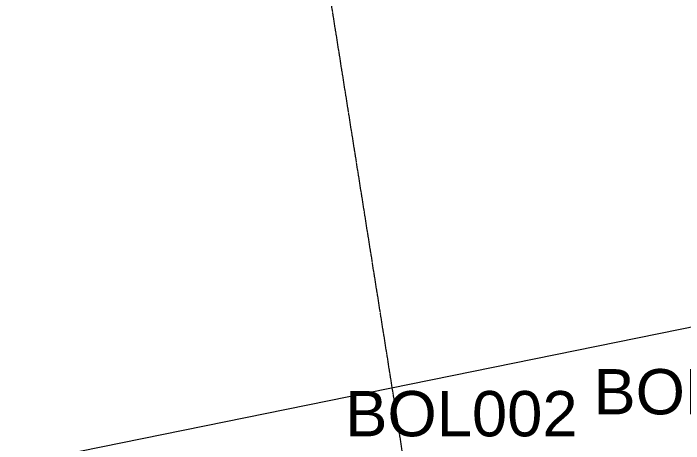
# Model space of a CAD drawing. Header units: millimetres. Extents: x -2612262 to -2065320, y 3717813 to 4283368.
# Drawn here: x -2319217 to -2313304, y 4041259 to 4045058 of the extents above; entities that cross this region are included whole.
import ezdxf

# ---------------------------------------------------------------- set-up
doc = ezdxf.new("R2010")
doc.units = ezdxf.units.MM
doc.linetypes.add('Aligning Line', pattern=[3.2004, 1.6002, -1.6002])
doc.linetypes.add('Grid Line', pattern=[21, 12, -3, 3, -3])
for name, color, linetype, lineweight in [('A-ANNO-DIMS', 211, 'Continuous', 5), ('A-ANNO-DIMS-200', 211, 'Continuous', 5), ('A-ANNO-KEYN', 231, 'Continuous', 5), ('A-FLOR', 192, 'Continuous', 5), ('G-ANNO-REFR', 1, 'Aligning Line', 5), ('S-GRID', 1, 'Continuous', 5)]:
    doc.layers.add(name, color=color, linetype=linetype, lineweight=lineweight)
doc.styles.add('Arial', font='arial.ttf', dxfattribs={"height": 500})
doc.styles.add('Arial_2', font='arial.ttf', dxfattribs={"height": 400})
doc.dimstyles.new('2_5-Diagonal-_deg_-Decimal_O', dxfattribs={"dimscale": 304.8, "dimtxt": 510.1297, "dimasz": 0.984252, "dimexe": 0.656168, "dimexo": 0.0625, "dimgap": 0.984252, "dimtad": 1, "dimdec": 0, "dimzin": 0, "dimdsep": 46, "dimtxsty": 'Arial', "dimblk1": 'OBLIQUE', "dimblk2": 'OBLIQUE', "dimsah": 1, "dimcen": 0.09, "dimdle": 0.656168, "dimazin": 0, "dimtfac": 1, "dimtdec": 4, "dimtix": 1, "dimtmove": 0, "dimatfit": 3, "dimfxl": 3.28084, "dimfxlon": 1, "dimtvp": 1, "dimtfill": 1, "dimtolj": 1, "dimtzin": 0, "dimlwd": 15, "dimlwe": 15, "dimarcsym": 2})
picture_1 = doc.add_image_def('image1.jpg', size_in_pixel=(6528, 5638))

# ---------------------------------------------------------------- blocks, each defined once
blk = doc.blocks.new('DIMBLOCK1-GA - Part B')
at = {"layer": 'A-ANNO-DIMS-200', "lineweight": 15}
for p, q in [((-2327823, 4050069.3), (-2327873.5, 4050387.9)), ((-2327823, 4050069.3), (-2327698.4, 4050240.9)), ((-2327823, 4050069.3), (-2327947.7, 4049897.6)), ((-2327823, 4050069.3), (-2327823, 4050069.3)), ((-2327823, 4050069.3), (-2327791.7, 4049871.7)), ((-2337983.3, 4048155.4), (-2338052.2, 4048470.6)), ((-2337983.3, 4048155.4), (-2337868.8, 4048334)), ((-2337983.3, 4048155.4), (-2338097.8, 4047976.9)), ((-2337983.3, 4048155.4), (-2337940.6, 4047960.1))]:
    blk.add_line(p, q, dxfattribs=at)
for start, end in [(98.935842, 102.398894), (99.000328, 102.334407)]:
    blk.add_arc((-2300023.8, 3874558.4), 177698.8, start, end, dxfattribs=at)
at = {"layer": 'A-ANNO-DIMS-200', "color": 0, "lineweight": 15, "insert": (-2333894.9, 4049967.9), "char_height": 500, "width": 1958.898, "attachment_point": 1, "rotation": 10.66737, "line_spacing_factor": 0.941778, "style": 'Arial', "bg_fill": 3, "box_fill_scale": 1.25, "bg_fill_color": 256, "bg_fill_true_color": 13158600, "bg_fill_transparency": 0}
blk.add_mtext('3.33°', dxfattribs=at)
blk = doc.blocks.new('_Oblique')
at = {"color": 0, "linetype": 'ByBlock', "lineweight": -2}
blk.add_line((-0.5, -0.5), (0.5, 0.5), dxfattribs=at)
blk = doc.blocks.new('DIMBLOCK2-GA - Part B')
at = {"layer": 'A-ANNO-DIMS-200', "lineweight": 15}
for p, q in [((-2337980.3, 4048141.9), (-2338057.2, 4048493.2)), ((-2337980.3, 4048141.9), (-2337865.8, 4048320.4)), ((-2337980.3, 4048141.9), (-2338094.8, 4047963.3)), ((-2337980.3, 4048141.9), (-2337980.3, 4048141.9)), ((-2337980.3, 4048141.9), (-2337937.6, 4047946.5)), ((-2348008.1, 4045641.5), (-2348105.2, 4045987.8)), ((-2348008.1, 4045641.5), (-2347904.2, 4045826.4)), ((-2348008.1, 4045641.5), (-2348112, 4045456.6)), ((-2348008.1, 4045641.5), (-2347954.1, 4045448.9))]:
    blk.add_line(p, q, dxfattribs=at)
for start, end in [(102.269916, 105.731899), (102.334407, 105.667407)]:
    blk.add_arc((-2300023.8, 3874558.4), 177684.9, start, end, dxfattribs=at)
at = {"layer": 'A-ANNO-DIMS-200', "color": 0, "lineweight": 15, "insert": (-2344034, 4047688.1), "char_height": 500, "width": 1958.898, "attachment_point": 1, "rotation": 14.00091, "line_spacing_factor": 0.941778, "style": 'Arial', "bg_fill": 3, "box_fill_scale": 1.25, "bg_fill_color": 256, "bg_fill_true_color": 13158600, "bg_fill_transparency": 0}
blk.add_mtext('3.33°', dxfattribs=at)

msp = doc.modelspace()

# ---------------------------------------------------------------- linework, layer by layer
at = {"layer": 'A-FLOR'}
msp.add_line((-2302885.4, 4044394.1), (-2326173.7, 4039656), dxfattribs=at)

# ---------------------------------------------------------------- pictures from other files: only their frames are drawn
at = {"layer": 'G-ANNO-REFR'}
image = msp.add_image(picture_1, insert=(-2382054.9, 4283368.1), size_in_units=(433000, 373966.6), rotation=-122.11743, dxfattribs=at)
image.dxf.flags = 15

# ---------------------------------------------------------------- next in the draw order: dimensions: what is measured, and where the dimension line sits
at = {"layer": 'A-ANNO-DIMS', "lineweight": 15}
dim = msp.add_angular_dim_3p(base=(-2331222, 4049497.1), center=(-2300023.8, 3874558.4), p1=(-2327873.5, 4050387.9), p2=(-2338052.2, 4048470.6), dimstyle='2_5-Diagonal-_deg_-Decimal_O', override={"dimpost": '<>', "dimfxl": 10357.716246}, dxfattribs=at)
dim.commit()
dim.dimension.update_dxf_attribs({"geometry": 'DIMBLOCK1-GA - Part B', "text_midpoint": (-2333019.9, 4049732.1)})

# ---------------------------------------------------------------- next in the draw order: dimensions: what is measured, and where the dimension line sits
dim = msp.add_angular_dim_3p(base=(-2341338.9, 4047373.3), center=(-2300023.8, 3874558.4), p1=(-2338057.2, 4048493.2), p2=(-2348105.2, 4045987.8), dimstyle='2_5-Diagonal-_deg_-Decimal_O', override={"dimpost": '<>', "dimfxl": 10355.71416}, dxfattribs=at)
dim.commit()
dim.dimension.update_dxf_attribs({"geometry": 'DIMBLOCK2-GA - Part B', "text_midpoint": (-2343146.8, 4047503.6)})

# ---------------------------------------------------------------- next in the draw order: linework, layer by layer
at = {"layer": 'S-GRID', "linetype": 'Grid Line'}
msp.add_line((-2308520, 3995317.3), (-2317661.6, 4053032.9), dxfattribs=at)

# ---------------------------------------------------------------- next in the draw order: texts
at = {"layer": 'A-ANNO-KEYN', "char_height": 400, "width": 2533.332, "attachment_point": 1, "style": 'Arial_2'}
for insert in [(-2314099.8, 4041917.1), (-2316289.7, 4041723.3)]:
    msp.add_mtext('BOL002', dxfattribs=dict(at, insert=insert))

doc.saveas('drawing.dxf')
